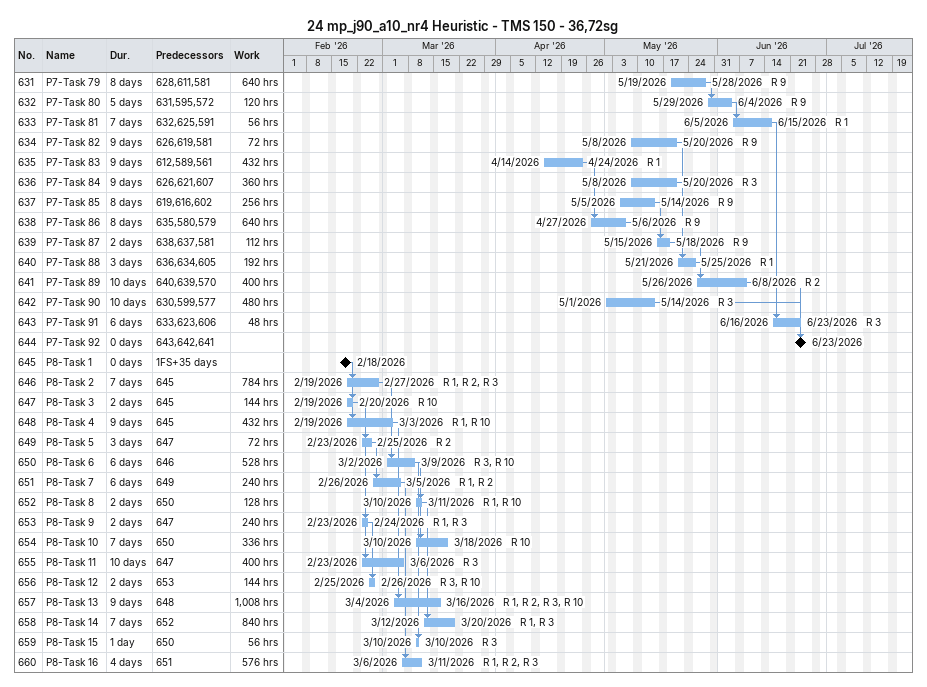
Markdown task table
24 mp_j90_a10_nr4 Heuristic - TMS 150 - 36,72sg

| ID | Task | Duration | Start | Finish | Predecessors | Resources | Work (h) |
|---|---|---|---|---|---|---|---|
| 631 | P7-Task 79 | 8d | 2026-05-19 | 2026-05-28 | 628, 611, 581 | R 9 | 640 |
| 632 | P7-Task 80 | 5d | 2026-05-29 | 2026-06-04 | 631, 595, 572 | R 9 | 120 |
| 633 | P7-Task 81 | 7d | 2026-06-05 | 2026-06-15 | 632, 625, 591 | R 1 | 56 |
| 634 | P7-Task 82 | 9d | 2026-05-08 | 2026-05-20 | 626, 619, 581 | R 9 | 72 |
| 635 | P7-Task 83 | 9d | 2026-04-14 | 2026-04-24 | 612, 589, 561 | R 1 | 432 |
| 636 | P7-Task 84 | 9d | 2026-05-08 | 2026-05-20 | 626, 621, 607 | R 3 | 360 |
| 637 | P7-Task 85 | 8d | 2026-05-05 | 2026-05-14 | 619, 616, 602 | R 9 | 256 |
| 638 | P7-Task 86 | 8d | 2026-04-27 | 2026-05-06 | 635, 580, 579 | R 9 | 640 |
| 639 | P7-Task 87 | 2d | 2026-05-15 | 2026-05-18 | 638, 637, 581 | R 9 | 112 |
| 640 | P7-Task 88 | 3d | 2026-05-21 | 2026-05-25 | 636, 634, 605 | R 1 | 192 |
| 641 | P7-Task 89 | 10d | 2026-05-26 | 2026-06-08 | 640, 639, 570 | R 2 | 400 |
| 642 | P7-Task 90 | 10d | 2026-05-01 | 2026-05-14 | 630, 599, 577 | R 3 | 480 |
| 643 | P7-Task 91 | 6d | 2026-06-16 | 2026-06-23 | 633, 623, 606 | R 3 | 48 |
| 644 | P7-Task 92 | 0d | 2026-06-23 | 2026-06-23 | 643, 642, 641 |  |  |
| 645 | P8-Task 1 | 0d | 2026-02-18 | 2026-02-18 | 1FS+35d |  |  |
| 646 | P8-Task 2 | 7d | 2026-02-19 | 2026-02-27 | 645 | R 1, R 2, R 3 | 784 |
| 647 | P8-Task 3 | 2d | 2026-02-19 | 2026-02-20 | 645 | R 10 | 144 |
| 648 | P8-Task 4 | 9d | 2026-02-19 | 2026-03-03 | 645 | R 1, R 10 | 432 |
| 649 | P8-Task 5 | 3d | 2026-02-23 | 2026-02-25 | 647 | R 2 | 72 |
| 650 | P8-Task 6 | 6d | 2026-03-02 | 2026-03-09 | 646 | R 3, R 10 | 528 |
| 651 | P8-Task 7 | 6d | 2026-02-26 | 2026-03-05 | 649 | R 1, R 2 | 240 |
| 652 | P8-Task 8 | 2d | 2026-03-10 | 2026-03-11 | 650 | R 1, R 10 | 128 |
| 653 | P8-Task 9 | 2d | 2026-02-23 | 2026-02-24 | 647 | R 1, R 3 | 240 |
| 654 | P8-Task 10 | 7d | 2026-03-10 | 2026-03-18 | 650 | R 10 | 336 |
| 655 | P8-Task 11 | 10d | 2026-02-23 | 2026-03-06 | 647 | R 3 | 400 |
| 656 | P8-Task 12 | 2d | 2026-02-25 | 2026-02-26 | 653 | R 3, R 10 | 144 |
| 657 | P8-Task 13 | 9d | 2026-03-04 | 2026-03-16 | 648 | R 1, R 2, R 3, R 10 | 1008 |
| 658 | P8-Task 14 | 7d | 2026-03-12 | 2026-03-20 | 652 | R 1, R 3 | 840 |
| 659 | P8-Task 15 | 1d | 2026-03-10 | 2026-03-10 | 650 | R 3 | 56 |
| 660 | P8-Task 16 | 4d | 2026-03-06 | 2026-03-11 | 651 | R 1, R 2, R 3 | 576 |
